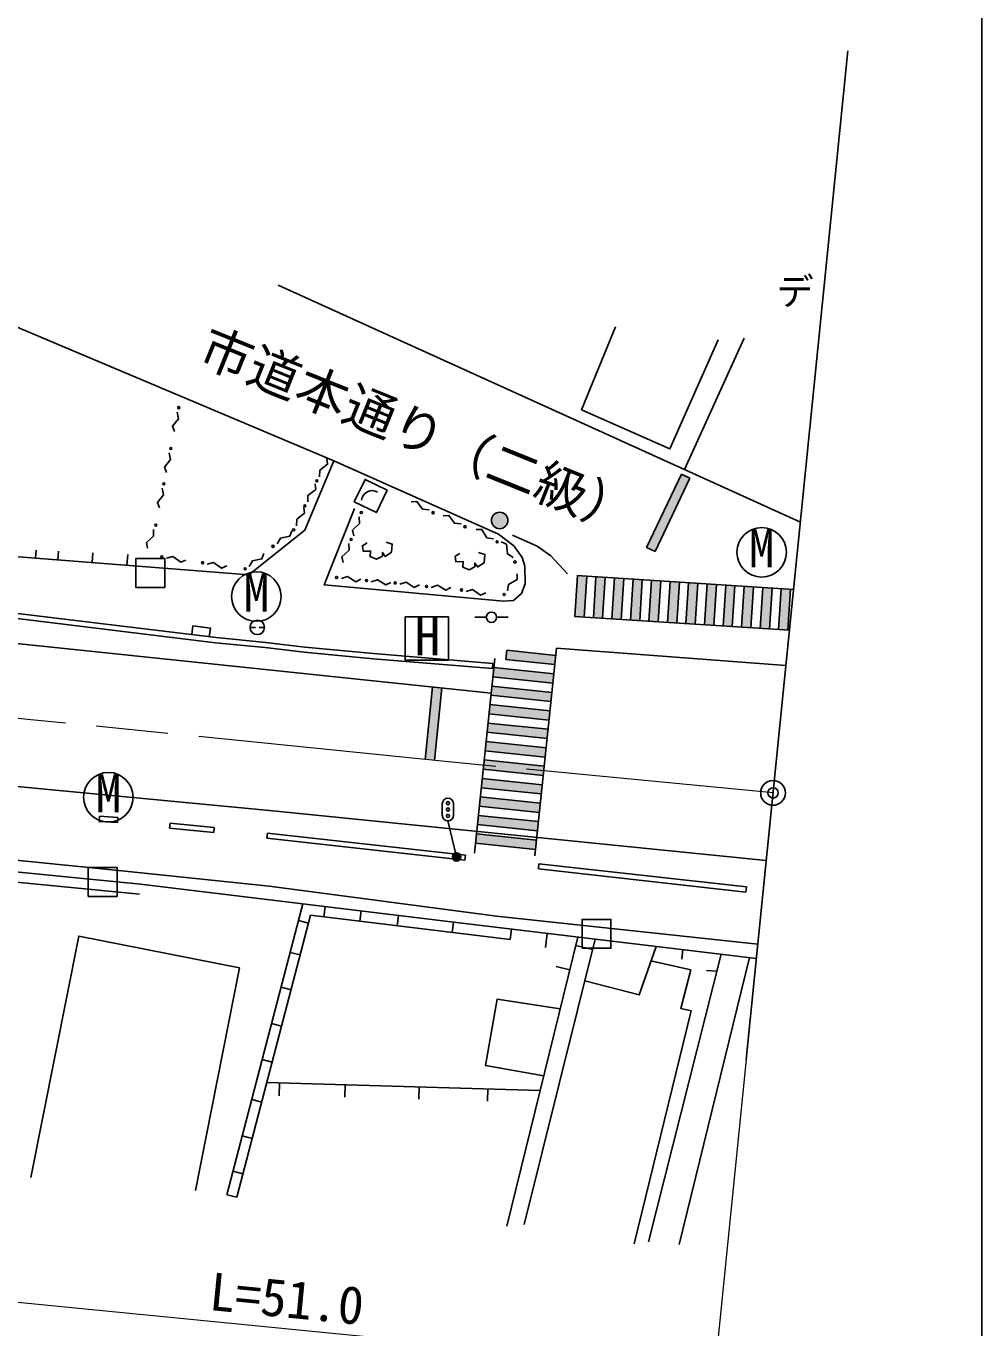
# Model space of a CAD drawing. Units: millimetres at full size, sheet at 1:1000; details may follow other scales. Extents: x 40000 to 680000, y 20000 to 380000.
# Drawn here: x 532663 to 579000, y 259119 to 322212 of the extents above; entities that cross this region are included whole.
import ezdxf
from ezdxf.enums import TextEntityAlignment as Align

# ---------------------------------------------------------------- set-up
doc = ezdxf.new("R2010")
doc.units = ezdxf.units.MM
doc.header["$LTSCALE"] = 1000
doc.header["$PDMODE"] = 32
doc.header["$PDSIZE"] = 500
doc.linetypes.add('CHAIN', pattern=[18.5, 12, -1.5, 3.5, -1.5])
for name, color, linetype, lineweight in [('M-BGD', 7, 'Continuous', 25), ('M-BGD-EXST', 7, 'Continuous', 25), ('M-BMK', 2, 'CHAIN', 13), ('M-BMK-OTRS', 5, 'Continuous', 25), ('M-BMK-SRVR', 3, 'Continuous', 25), ('M-STR-HTXT', 7, 'Continuous', 13), ('M-STR-STRC', 7, 'Continuous', 25), ('M-TTL-BAND', 7, 'Continuous', 25)]:
    doc.layers.add(name, color=color, linetype=linetype, lineweight=lineweight)
doc.layers.add('M-BMK-HTXT', color=7, linetype='Continuous')
doc.layers.add('M-OTRS', color=6, linetype='Continuous')
doc.styles.add('ＭＳ ゴシック', font='')
doc.styles.get('ＭＳ ゴシック').set_extended_font_data('MS Gothic')

msp = doc.modelspace()

# ---------------------------------------------------------------- hatches: boundary and pattern name
at = {"layer": 'M-STR-STRC'}
for points in [[(564835, 300304), (564428, 300496), (562745, 296933), (563152, 296741)], [(555959, 298468, 0.41421), (555407, 298590, 0.41421), (555284, 298038, 1)], [(559841, 295553), (559392, 295582), (559265, 293596), (559714, 293567)], [(560739, 295495), (560290, 295524), (560163, 293538), (560612, 293509)], [(561638, 295438), (561188, 295466), (561061, 293481), (561510, 293452)], [(562536, 295380), (562087, 295409), (561959, 293423), (562408, 293394)], [(563434, 295322), (562985, 295351), (562857, 293365), (563306, 293336)], [(564332, 295264), (563883, 295293), (563755, 293307), (564204, 293279)], [(565230, 295207), (564781, 295236), (564653, 293250), (565103, 293221)], [(566128, 295149), (565679, 295178), (565552, 293192), (566001, 293163)], [(567026, 295091), (566577, 295120), (566450, 293134), (566899, 293105)], [(567925, 295034), (567476, 295062), (567348, 293077), (567797, 293048)], [(568823, 294976), (568374, 295005), (568246, 293019), (568695, 292990)], [(569721, 294918), (569272, 294947), (569144, 292961), (569593, 292932)], [(558341, 291711), (555974, 291958), (555927, 291511), (558294, 291263)], [(558247, 290816), (555336, 291120), (555289, 290673), (558200, 290368)], [(552814, 290137), (552367, 290184), (552012, 286666), (552459, 286621)], [(558107, 289473), (558153, 289920), (555242, 290225), (555195, 289778)], [(558013, 288578), (558060, 289025), (555148, 289330), (555101, 288883)], [(557919, 287683), (557966, 288130), (555054, 288435), (555008, 287988)], [(554961, 287540), (554914, 287092), (557825, 286788), (557872, 287235)], [(557732, 285892), (557779, 286340), (554867, 286645), (554820, 286197)], [(557638, 284997), (557685, 285445), (554773, 285750), (554726, 285302)], [(557544, 284102), (557591, 284550), (554679, 284855), (554633, 284407)], [(557450, 283207), (557497, 283655), (554586, 283960), (554539, 283512)], [(554492, 283064), (554445, 282617), (557357, 282312), (557404, 282760)], [(553333, 281948, 1), (553733, 281948, 0.41421), (553533, 282148, 0.41421)]]:
    msp.add_hatch(color=256, dxfattribs=at).paths.add_polyline_path(points)

# ---------------------------------------------------------------- linework, layer by layer
at = {"layer": 'M-BGD'}
for p, q in [((544877, 309658), (570196, 298167)), ((567473, 307086), (564581, 300715)), ((533148, 296811), (533118, 296427)), ((534243, 296761), (534210, 296342)), ((535899, 296688), (535862, 296214)), ((537594, 296597), (537554, 296082)), ((554973, 293558), (554423, 293558)), ((555473, 293558), (556041, 293558)), ((543524, 293069), (543787, 293069)), ((543962, 293069), (544224, 293069)), ((569496, 291226), (558378, 292063)), ((555277, 291072), (555298, 291321)), ((536200, 283664), (536217, 283914)), ((536200, 283664), (537091, 283606)), ((536217, 283914), (537107, 283856)), ((537091, 283606), (537107, 283856)), ((539625, 283332), (539649, 283581)), ((539625, 283332), (541761, 283126)), ((539649, 283581), (541785, 283375)), ((541761, 283126), (541785, 283375)), ((544335, 282847), (544362, 283095)), ((544335, 282847), (553938, 281786)), ((544362, 283095), (553966, 282035)), ((553938, 281786), (553966, 282035)), ((557499, 281364), (557526, 281613)), ((557526, 281613), (567589, 280492)), ((557499, 281364), (567561, 280244)), ((567561, 280244), (567589, 280492)), ((546085, 279673), (542395, 265576)), ((547101, 279046), (547162, 279542)), ((546458, 279124), (542878, 265449)), ((548850, 278833), (548910, 279329)), ((550650, 278613), (550710, 279110)), ((545872, 278859), (546356, 278733)), ((553319, 278288), (553379, 278784)), ((556196, 278447), (556137, 277951)), ((559413, 278063), (555967, 264049)), ((556802, 264135), (560253, 277962)), ((557840, 277564), (557921, 278241)), ((560127, 277458), (559313, 277658)), ((545469, 277322), (545953, 277195)), ((562835, 263292), (566353, 277233)), ((567737, 277068), (564315, 263168)), ((564451, 276984), (564507, 277454)), ((558368, 276633), (559022, 276472)), ((565654, 276445), (566145, 276410)), ((545026, 275628), (545510, 275502)), ((544568, 273879), (545052, 273752)), ((544110, 272129), (544594, 272003)), ((557585, 270631), (544336, 271017)), ((544930, 270373), (544948, 270999)), ((548117, 270311), (548135, 270906)), ((551710, 270214), (551727, 270802)), ((555024, 270117), (555041, 270705)), ((543603, 270193), (544087, 270067)), ((543141, 268426), (543625, 268299)), ((542693, 266716), (543177, 266589)), ((542878, 265449), (542395, 265576))]:
    msp.add_line(p, q, dxfattribs=at)
for points in [[(523112, 311467), (547589, 301135), (546174, 297784), (543470, 295622), (529383, 296718)], [(561235, 307636), (559592, 303614), (563873, 301722), (566205, 306999)], [(539983, 303496), (540047, 303183), (539755, 302813), (539853, 302555)], [(539597, 301522), (539662, 301208), (539370, 300839), (539468, 300581)], [(546891, 300368), (546905, 300688), (547280, 300975), (547248, 301248)], [(548589, 298833), (547122, 295131), (555807, 294343), (556297, 294369), (556673, 294719), (556865, 295181), (556839, 296033), (556706, 296454), (556316, 297028), (555563, 297583), (547589, 301135)], [(539263, 299809), (539328, 299495), (539035, 299125), (539133, 298868)], [(546316, 299149), (546330, 299469), (546704, 299756), (546672, 300029)], [(552204, 298767), (551885, 298792), (551610, 299176), (551336, 299153)], [(545771, 297994), (545785, 298314), (546159, 298601), (546127, 298874)], [(553752, 298088), (553432, 298113), (553158, 298496), (552883, 298473)], [(538835, 297816), (538846, 297496), (538495, 297180), (538548, 296910)], [(548808, 298426), (548831, 298107), (548494, 297778), (548558, 297510)], [(555320, 297365), (555004, 297416), (554762, 297820), (554486, 297820)], [(544839, 297115), (544991, 297397), (545453, 297493), (545543, 297753)], [(549204, 297165), (548967, 297029), (549009, 296758), (549366, 296766), (549340, 296504), (549654, 296377), (549934, 296521), (549934, 296699), (550069, 296512), (550383, 296715), (550417, 297105), (550112, 297207)], [(556268, 296453), (556001, 296630), (555947, 297098), (555696, 297211)], [(499241, 296897), (517264, 295312), (520377, 294979), (532096, 293513), (541854, 292328), (544252, 292087), (546150, 291870), (549482, 291552), (555277, 291072)], [(499263, 297146), (517288, 295561), (520406, 295227), (532126, 293761), (541882, 292576), (544279, 292336), (546176, 292118), (549504, 291802), (555298, 291321)], [(543484, 296019), (543637, 296301), (544098, 296396), (544188, 296657)], [(548306, 297128), (548323, 296809), (547978, 296487), (548036, 296218)], [(553694, 296653), (553457, 296518), (553499, 296246), (553855, 296255), (553830, 295992), (554144, 295865), (554423, 296009), (554423, 296187), (554559, 296001), (554873, 296204), (554907, 296594), (554601, 296696)], [(539471, 296420), (539781, 296499), (540165, 296225), (540417, 296335)], [(541446, 296132), (541756, 296211), (542140, 295937), (542392, 296048)], [(547947, 295431), (548251, 295531), (548652, 295283), (548896, 295410)], [(549393, 295282), (549698, 295379), (550096, 295128), (550342, 295252)], [(555997, 294835), (556053, 295150), (556462, 295386), (556466, 295661)], [(550781, 295164), (551086, 295261), (551484, 295008), (551730, 295132)], [(552308, 295004), (552610, 295111), (553017, 294872), (553258, 295004)], [(553999, 294814), (554307, 294901), (554697, 294635), (554947, 294751)], [(540698, 292720), (540753, 293138), (541599, 293039), (541547, 292617)], [(568137, 277725), (555471, 279080), (544455, 280523), (537301, 281270), (522059, 282812), (517631, 283255)], [(568066, 277028), (553533, 278766), (538218, 280632), (524607, 281959), (517631, 282614)], [(538164, 280135), (524560, 281461), (517631, 282111)], [(556137, 277951), (553473, 278269), (546458, 279124)], [(532900, 266415), (535220, 278111), (543017, 276565), (540879, 265786)], [(559750, 275945), (562384, 275266), (563200, 277610)], [(562957, 276911), (564882, 276470), (564399, 274601), (564898, 274493), (562143, 263195)], [(557759, 271338), (554932, 271832), (555495, 275049), (558557, 274581)]]:
    msp.add_lwpolyline(points, dxfattribs=at)
for points in [[(548569, 299162), (549648, 298636), (550173, 299715), (549095, 300241)], [(537988, 295008), (539388, 295008), (539388, 296408), (537988, 296408)], [(535678, 280034), (537078, 280034), (537078, 281434), (535678, 281434)], [(559613, 277520), (561013, 277520), (561013, 278920), (559613, 278920)]]:
    msp.add_lwpolyline(points, close=True, dxfattribs=at)
for centre, radius in [((540064, 303716), 50), ((539679, 301742), 50), ((539345, 300029), 50), ((546758, 300175), 50), ((546182, 298956), 50), ((548917, 298633), 50), ((552392, 298628), 50), ((538953, 298019), 50), ((545637, 297801), 50), ((553940, 297949), 50), ((548420, 297333), 50), ((555496, 297211), 50), ((539247, 296491), 50), ((544635, 296999), 50), ((541223, 296203), 50), ((543281, 295903), 50), ((556365, 296240), 50), ((547719, 295487), 50), ((549166, 295340), 50), ((550554, 295223), 50), ((552079, 295055), 50), ((553774, 294880), 50), ((555840, 294661), 50), ((543874, 293069), 350), ((555223, 293558), 250)]:
    msp.add_circle(centre, radius, dxfattribs=at)
msp.add_arc((549439, 299184), 515, 58.87364, 173.84365, dxfattribs=at)
at = {"layer": 'M-BGD-EXST'}
for p, q in [((553148, 293575), (551048, 293575)), ((551048, 293575), (551048, 291475)), ((553148, 291475), (553148, 293575)), ((551048, 291475), (553148, 291475))]:
    msp.add_line(p, q, dxfattribs=at)
for centre in [(568322, 296710), (543829, 294565), (536655, 284839)]:
    msp.add_circle(centre, 1200, dxfattribs=at)
at = {"layer": 'M-BMK'}
msp.add_lwpolyline([(568874, 285049), (552975, 286569), (532730, 288612), (520999, 289851), (490324, 292930), (472348, 294812), (469123, 295205), (456519, 296376), (446662, 297108), (437729, 297646), (427468, 298146), (415335, 298469), (401523, 298573), (381687, 298389), (368797, 298256), (341254, 297949), (313630, 297726), (269109, 297189), (234241, 296782)], dxfattribs=at)
at = {"layer": 'M-BMK-OTRS'}
msp.add_line((572496, 321003), (567573, 272134), dxfattribs=at)
at = {"layer": 'M-BMK-SRVR'}
msp.add_circle((568874, 285049), 600, dxfattribs=at)
at = {"layer": 'M-OTRS'}
msp.add_point((568874, 285049), dxfattribs=at)
at = {"layer": 'M-STR-HTXT'}
for p, q in [((567573, 272134), (565642, 252964)), ((566053, 257038), (515216, 262013))]:
    msp.add_line(p, q, dxfattribs=at)
at = {"layer": 'M-STR-STRC'}
for p, q in [((562745, 296933), (564428, 300496)), ((564835, 300304), (564428, 300496)), ((563152, 296741), (564835, 300304)), ((562745, 296933), (563152, 296741)), ((559392, 295582), (559265, 293596)), ((559366, 295584), (569867, 294909)), ((559841, 295553), (559714, 293567)), ((560290, 295524), (560163, 293538)), ((560739, 295495), (560612, 293509)), ((561188, 295466), (561061, 293481)), ((561638, 295438), (561510, 293452)), ((562087, 295409), (561959, 293423)), ((562536, 295380), (562408, 293394)), ((562985, 295351), (562857, 293365)), ((563434, 295322), (563306, 293336)), ((563883, 295293), (563755, 293307)), ((564332, 295264), (564204, 293279)), ((564781, 295236), (564653, 293250)), ((565230, 295207), (565103, 293221)), ((565679, 295178), (565552, 293192)), ((566128, 295149), (566001, 293163)), ((566577, 295120), (566450, 293134)), ((567026, 295091), (566899, 293105)), ((567476, 295062), (567348, 293077)), ((567925, 295034), (567797, 293048)), ((568374, 295005), (568246, 293019)), ((568823, 294976), (568695, 292990)), ((569272, 294947), (569144, 292961)), ((569721, 294918), (569593, 292932)), ((559241, 293598), (569668, 292928)), ((554395, 282135), (555382, 291568)), ((555927, 291511), (555974, 291958)), ((555927, 291511), (558294, 291263)), ((555974, 291958), (558341, 291711)), ((557325, 282005), (558378, 292063)), ((555336, 291120), (558247, 290816)), ((555289, 290673), (558200, 290368)), ((552367, 290184), (552012, 286666)), ((552814, 290137), (552459, 286621)), ((555195, 289778), (558107, 289473)), ((555242, 290225), (558153, 289920)), ((555148, 289330), (558060, 289025)), ((555054, 288435), (557966, 288130)), ((555101, 288883), (558013, 288578)), ((555008, 287988), (557919, 287683)), ((554914, 287092), (557825, 286788)), ((554961, 287540), (557872, 287235)), ((554867, 286645), (557779, 286340)), ((554820, 286197), (557732, 285892)), ((554726, 285302), (557638, 284997)), ((554773, 285750), (557685, 285445)), ((554679, 284855), (557591, 284550)), ((552838, 283966), (552838, 284516)), ((553388, 284516), (553388, 283966)), ((554586, 283960), (557497, 283655)), ((554633, 284407), (557544, 284102)), ((553533, 281948), (553113, 283691)), ((554539, 283512), (557450, 283207)), ((554492, 283064), (557404, 282760)), ((554445, 282617), (557357, 282312))]:
    msp.add_line(p, q, dxfattribs=at)
for points in [[(555206, 289887), (535302, 291965), (525186, 293019), (513578, 294577), (503505, 296091), (482506, 298094)], [(556244, 297538), (557439, 297000), (558095, 296536), (558907, 295661)], [(481656, 289006), (499672, 287257), (503652, 286941), (524220, 286117), (544466, 284197), (568544, 281772)]]:
    msp.add_lwpolyline(points, dxfattribs=at)
for centre, radius in [((555622, 298253), 400), ((553116, 284553), 75), ((553116, 284243), 75), ((553116, 283933), 75), ((553533, 281948), 200)]:
    msp.add_circle(centre, radius, dxfattribs=at)
for centre, start, end in [((553113, 284516), 90, 180), ((553113, 284516), 0, 90), ((553113, 283966), 180, 270), ((553113, 283966), 270, 0)]:
    msp.add_arc(centre, 275, start, end, dxfattribs=at)
at = {"layer": 'M-TTL-BAND'}
msp.add_line((579000, 20000), (579000, 370000), dxfattribs=at)

# ---------------------------------------------------------------- texts
at = {"layer": 'M-BGD-EXST', "style": 'ＭＳ ゴシック'}
for s, p in [('M', (567700, 295431)), ('M', (543207, 293285)), ('H', (551501, 291167)), ('M', (536033, 283560))]:
    msp.add_text(s, height=1833, dxfattribs=at).set_placement(p, align=Align.BOTTOM_LEFT)
at = {"layer": 'M-BMK-HTXT', "style": 'ＭＳ ゴシック'}
msp.add_text('デ', height=1320, dxfattribs=at).set_placement((569042, 308295), align=Align.BOTTOM_LEFT)
msp.add_text('市道本通り（二級）', height=1833, rotation=338.047, dxfattribs=at).set_placement((540697, 305449), align=Align.BOTTOM_LEFT)
at = {"layer": 'M-STR-HTXT', "style": 'ＭＳ ゴシック'}
msp.add_text('L=51.0', height=1833, rotation=354.41, dxfattribs=at).set_placement((541441, 259447), align=Align.BOTTOM_LEFT)

doc.saveas('drawing.dxf')
